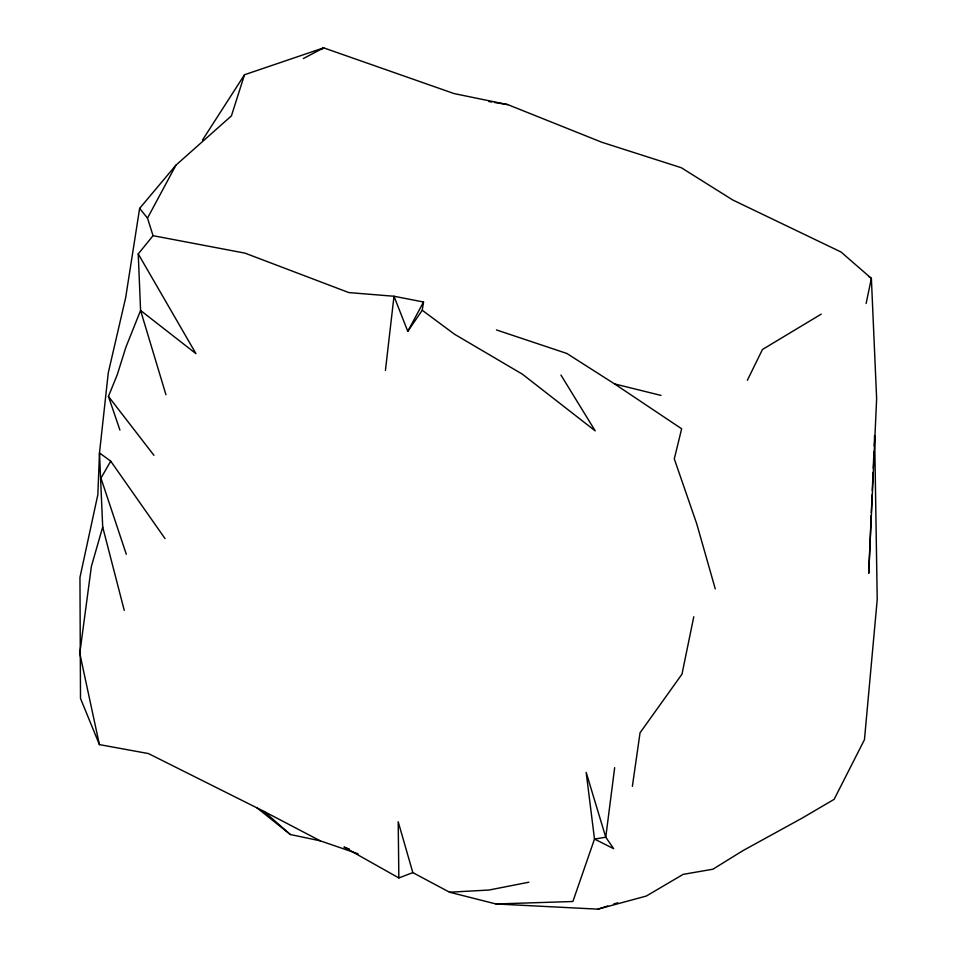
<?xml version="1.0" encoding="UTF-8"?>
<svg xmlns="http://www.w3.org/2000/svg" width="957" height="957" viewBox="0 0 957 957"><rect width="100%" height="100%" fill="white"/><g stroke="black" fill="none" stroke-linecap="round" stroke-linejoin="round"><path stroke-width="1.44" d="M871.205 515.56L868.729 573.375L876.636 398.602L871.372 278.379L840.976 251.978L732.727 199.977L681.336 167.738L601.845 142.258L507.844 104.636L454.085 93.583L323.669 47.85L244.502 74.754L202.501 140.045M871.337 512.605L872.102 494.817M872.294 490.367L873.047 472.579M873.239 468.129L873.944 451.824M874.196 445.902L874.638 435.519L877.222 599.596L864.458 739.689L834.121 799.346L802.122 818.127L742.955 850.629L712.929 869.207L683.119 874.375L646.31 896.051L597.958 909.15L495.953 903.97L449.551 892.211L412.826 872.617L398.196 821.74L398.854 877.952L412.826 872.617M385.42 370.455L393.997 296.251L348.838 292.579L244.98 253.138L153.06 235.685L138.239 253.928L140.583 310.463L165.944 394.727M614.669 767.646L605.757 837.219L613.688 848.692L594.5 839.05L586.163 772.359L605.757 837.219L594.5 839.05L572.884 901.506L495.953 903.97M632.374 786.355L640.042 732.811L681.958 674.207L693.789 616.751M422.24 310.271L423.52 302.017L393.997 296.251L407.778 331.349L422.24 310.271L454.503 334.22L522.414 374.199L595.206 430.877L560.934 375.036M244.502 74.754L231.415 115.893L175.956 165.142L139.626 208.399L125.63 297.866L108.285 372.752L99.492 452.924L97.841 494.685L79.957 577.43L80.496 698.431L99.408 744.606L148.395 753.554L264.012 811.404L320.26 840.832L358.133 853.835M866.121 303.465L871.372 278.379L868.92 276.657M165.035 538.6L110.713 461.142L99.492 452.924L102.698 527.02L91.382 566.412L79.778 653.416L99.408 744.606M119.924 430.076L108.44 396.401L117.256 374.713L125.857 347.307L140.583 310.463L195.958 353.647L138.239 253.928M747.345 380.3L762.466 349.484L821.25 314.123M407.778 331.349L423.52 302.017M153.06 235.685L147.498 218.112L175.956 165.142M110.713 461.142L100.952 478.153L126.288 554.259M321.313 49.561L323.669 47.85L303.333 58.544M597.958 909.15L607.874 905.956M613.533 904.126L617.779 902.762M528.838 882.222L488.991 890.034L449.551 892.211M488.907 101.55L491.826 102.028M494.733 102.507L507.844 104.636M256.667 807.612L290.342 834.528L320.26 840.832M496.468 329.938L566.819 353.456L614.585 383.924L661.024 395.42M349.484 849.098L343.982 847.053L398.854 877.952M614.585 383.924L681.647 428.784L674.29 458.882L696.672 523.611L715.274 588.926M264.012 811.404L290.342 834.528M139.626 208.399L147.498 218.112M108.44 396.401L153.933 455.317M102.698 527.02L124.243 610.363"/></g></svg>
